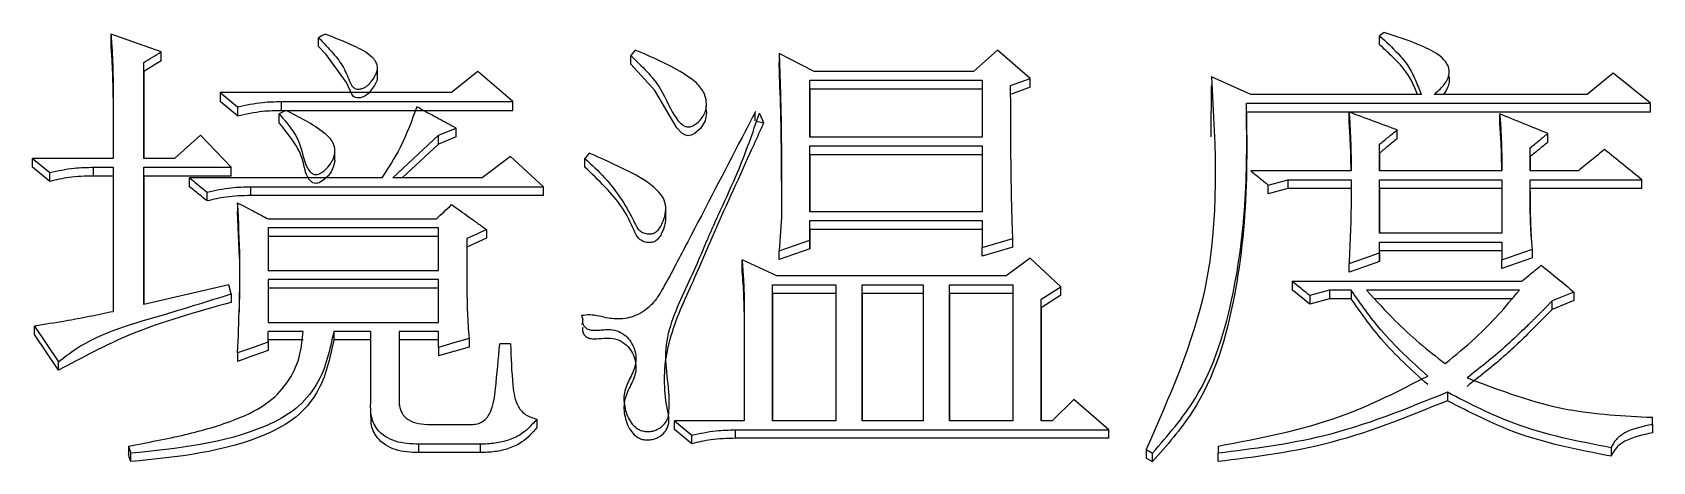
# Model space of a CAD drawing. Header units: millimetres. Extents: x 1890 to 4327, y 775 to 2498.
# Drawn here: x 2449.82 to 2457.85, y 2243.57 to 2245.7 of the extents above; entities that cross this region are included whole.
import ezdxf

# ---------------------------------------------------------------- set-up
doc = ezdxf.new("R2010")
doc.units = ezdxf.units.MM

msp = doc.modelspace()

# ---------------------------------------------------------------- linework, layer by layer
at = {"color": 7, "linetype": 'Continuous', "lineweight": 25}
for p, q in [((2450.4581, 2245.605), (2450.2093, 2245.6928)), ((2450.2093, 2245.6486), (2450.2093, 2245.6928)), ((2451.237, 2245.6311), (2451.237, 2245.6753)), ((2456.5158, 2245.7017), (2456.4941, 2245.6841)), ((2456.4941, 2245.6398), (2456.4941, 2245.6841)), ((2450.4581, 2245.5609), (2450.4581, 2245.605)), ((2452.8054, 2245.6138), (2452.7838, 2245.5875)), ((2452.7838, 2245.5433), (2452.7838, 2245.5875)), ((2453.6925, 2245.5084), (2453.5194, 2245.5963)), ((2453.5194, 2245.5963), (2453.5194, 2245.5521)), ((2454.6011, 2245.6138), (2454.4821, 2245.5084)), ((2454.7634, 2245.4732), (2454.6011, 2245.6138)), ((2450.4581, 2245.5609), (2450.3715, 2245.5082)), ((2450.3715, 2245.077), (2450.3715, 2245.5523)), ((2450.3715, 2245.5082), (2450.3715, 2245.5523)), ((2450.3715, 2245.5082), (2450.3715, 2245.077)), ((2451.5289, 2245.4729), (2451.5289, 2245.5173)), ((2452.0266, 2245.5084), (2451.8968, 2245.4029)), ((2452.1997, 2245.3589), (2452.0266, 2245.5084)), ((2453.5235, 2245.3907), (2453.5194, 2245.5521)), ((2454.4821, 2245.5084), (2453.6925, 2245.5084)), ((2456.833, 2245.5358), (2456.833, 2245.5362)), ((2457.6516, 2245.4996), (2457.5218, 2245.3941)), ((2457.8355, 2245.3501), (2457.6516, 2245.4996)), ((2450.2201, 2245.4205), (2450.2201, 2245.077)), ((2450.2201, 2245.3765), (2450.2201, 2245.4205)), ((2450.7501, 2245.4029), (2450.8367, 2245.3325)), ((2451.8968, 2245.4029), (2450.7501, 2245.4029)), ((2450.7501, 2245.4029), (2450.7501, 2245.3589)), ((2453.6708, 2245.4644), (2454.5254, 2245.4644)), ((2453.6708, 2245.1828), (2453.6708, 2245.4644)), ((2453.6708, 2245.4204), (2453.6708, 2245.4644)), ((2453.6708, 2245.4204), (2453.6708, 2245.1828)), ((2454.5254, 2245.4204), (2453.6708, 2245.4204)), ((2454.5254, 2245.4644), (2454.5254, 2245.1828)), ((2454.666, 2245.4381), (2454.7634, 2245.4732)), ((2454.7634, 2245.4292), (2454.666, 2245.3941)), ((2454.7634, 2245.4292), (2454.7634, 2245.4732)), ((2455.6587, 2245.1833), (2455.6612, 2245.438)), ((2455.8559, 2245.3941), (2455.6612, 2245.482)), ((2450.8367, 2245.2886), (2450.7501, 2245.3589)), ((2450.8367, 2245.3325), (2450.8367, 2245.2886)), ((2451.053, 2245.3589), (2452.1997, 2245.3589)), ((2451.053, 2245.3589), (2451.053, 2245.315)), ((2452.1997, 2245.315), (2452.1997, 2245.3589)), ((2453.157, 2245.3586), (2453.157, 2245.3697)), ((2453.157, 2245.3259), (2453.157, 2245.3356)), ((2455.8342, 2245.3501), (2457.8355, 2245.3501)), ((2455.8342, 2245.3062), (2455.8342, 2245.3501)), ((2456.6997, 2245.3941), (2455.8559, 2245.3941)), ((2457.5218, 2245.3941), (2456.7646, 2245.3941)), ((2457.8355, 2245.3063), (2457.8355, 2245.3501)), ((2451.0423, 2245.2535), (2451.0423, 2245.2973)), ((2451.053, 2245.315), (2452.1997, 2245.315)), ((2453.4069, 2245.261), (2453.4437, 2245.2535)), ((2453.4437, 2245.2535), (2453.422, 2245.3017)), ((2457.8355, 2245.3063), (2455.8342, 2245.3062)), ((2456.3427, 2245.2623), (2456.3427, 2245.3061)), ((2457.0891, 2245.2535), (2457.0891, 2245.2973)), ((2450.6528, 2245.1916), (2450.523, 2245.077)), ((2450.8042, 2245.0329), (2450.6528, 2245.1916)), ((2451.6047, 2244.98), (2451.8319, 2245.1916)), ((2451.8319, 2245.1916), (2451.9184, 2245.2268)), ((2451.8319, 2245.1479), (2451.8319, 2245.1916)), ((2451.9184, 2245.1831), (2451.8319, 2245.1479)), ((2451.9184, 2245.1831), (2451.9184, 2245.2268)), ((2454.5254, 2245.1828), (2453.6708, 2245.1828)), ((2455.836, 2245.1484), (2455.836, 2245.1925)), ((2456.5807, 2245.1744), (2456.5807, 2245.218)), ((2457.3271, 2245.1568), (2457.3271, 2245.2004)), ((2451.3188, 2245.0674), (2451.3188, 2245.1112)), ((2451.8319, 2245.1479), (2451.6513, 2244.98)), ((2452.1889, 2245.0858), (2452.0482, 2244.98)), ((2452.3511, 2244.9359), (2452.1889, 2245.0858)), ((2453.6708, 2245.1387), (2454.5254, 2245.1387)), ((2453.6708, 2244.8123), (2453.6708, 2245.1387)), ((2453.6708, 2245.0952), (2453.6708, 2245.1387)), ((2453.6708, 2245.0952), (2453.6708, 2244.8123)), ((2454.5254, 2245.0952), (2453.6708, 2245.0952)), ((2454.5254, 2245.1387), (2454.5254, 2244.8123)), ((2456.4941, 2245.0153), (2456.4941, 2245.1475)), ((2456.4941, 2245.104), (2456.4941, 2245.1475)), ((2456.4941, 2245.104), (2456.4941, 2245.0153)), ((2457.2405, 2245.0153), (2457.2405, 2245.1299)), ((2457.2405, 2245.0864), (2457.2405, 2245.1299)), ((2457.2405, 2245.0864), (2457.2405, 2245.0153)), ((2449.8199, 2245.077), (2449.9064, 2245.0064)), ((2450.2201, 2245.077), (2449.8199, 2245.077)), ((2449.9064, 2244.963), (2449.8199, 2245.0335)), ((2449.9064, 2244.963), (2449.9064, 2245.0064)), ((2450.1227, 2245.0329), (2450.2201, 2245.0329)), ((2450.1227, 2244.9895), (2450.1227, 2245.0329)), ((2450.2201, 2245.0329), (2450.2201, 2244.3168)), ((2450.523, 2245.077), (2450.3715, 2245.077)), ((2450.3715, 2245.0329), (2450.8042, 2245.0329)), ((2450.3716, 2244.3522), (2450.3715, 2245.0329)), ((2450.3715, 2244.9895), (2450.3715, 2245.0329)), ((2452.5567, 2245.0336), (2452.5567, 2245.0771)), ((2456.3535, 2245.0153), (2455.8559, 2245.0153)), ((2457.0999, 2245.0153), (2456.4941, 2245.0153)), ((2457.4785, 2245.0153), (2457.2405, 2245.0153)), ((2450.2201, 2244.9895), (2450.1227, 2244.9895)), ((2450.3715, 2244.9895), (2450.3716, 2244.3522)), ((2450.8042, 2244.9895), (2450.3715, 2244.9895)), ((2451.5506, 2244.98), (2450.5987, 2244.98)), ((2450.5987, 2244.9366), (2450.5987, 2244.98)), ((2450.9016, 2244.9359), (2452.3511, 2244.9359)), ((2450.9016, 2244.8926), (2450.9016, 2244.9359)), ((2452.0482, 2244.98), (2451.6047, 2244.98)), ((2452.3511, 2244.8926), (2452.3511, 2244.9359)), ((2455.9425, 2244.9014), (2455.9425, 2244.9447)), ((2456.0398, 2244.9278), (2455.9425, 2244.9014)), ((2456.0398, 2244.9712), (2456.3535, 2244.9712)), ((2456.0398, 2244.9712), (2456.0398, 2244.9278)), ((2456.3535, 2244.9278), (2456.0398, 2244.9278)), ((2456.4941, 2244.9712), (2457.0999, 2244.9712)), ((2456.4941, 2244.7062), (2456.4941, 2244.9712)), ((2456.4941, 2244.9278), (2456.4941, 2244.9712)), ((2456.4941, 2244.9278), (2456.4941, 2244.7062)), ((2457.0999, 2244.9278), (2456.4941, 2244.9278)), ((2457.0999, 2244.9712), (2457.0999, 2244.7062)), ((2457.2405, 2244.9712), (2457.7922, 2244.9712)), ((2457.7922, 2244.9278), (2457.2406, 2244.9278)), ((2450.6853, 2244.8661), (2450.6853, 2244.9094)), ((2450.8367, 2244.8564), (2450.8367, 2244.8132)), ((2452.3511, 2244.8926), (2450.9016, 2244.8926)), ((2450.8455, 2244.5815), (2450.8367, 2244.8132)), ((2450.9881, 2244.7769), (2451.8211, 2244.7769)), ((2452.9575, 2244.7866), (2452.9575, 2244.8301)), ((2453.5302, 2244.7858), (2453.5194, 2244.6178)), ((2454.5254, 2244.8123), (2453.6708, 2244.8123)), ((2453.6708, 2244.7681), (2454.5254, 2244.7681)), ((2453.6708, 2244.6709), (2453.6708, 2244.7681)), ((2453.6708, 2244.725), (2453.6708, 2244.7681)), ((2454.5254, 2244.7681), (2454.5254, 2244.6355)), ((2450.9881, 2244.7327), (2450.9881, 2244.5205)), ((2451.8319, 2244.7327), (2450.9881, 2244.7327)), ((2450.9881, 2244.7327), (2450.9881, 2244.6897)), ((2450.9881, 2244.6897), (2450.9881, 2244.5205)), ((2451.8319, 2244.6897), (2450.9881, 2244.6897)), ((2451.8319, 2244.5205), (2451.8319, 2244.7327)), ((2452.0699, 2244.6809), (2451.9725, 2244.6367)), ((2451.9725, 2244.6797), (2451.9725, 2244.4054)), ((2451.9725, 2244.6797), (2451.9725, 2244.6367)), ((2452.0699, 2244.7239), (2452.0699, 2244.6809)), ((2453.6708, 2244.725), (2453.6708, 2244.6279)), ((2454.5254, 2244.725), (2453.6708, 2244.725)), ((2454.5254, 2244.6355), (2454.6768, 2244.6797)), ((2454.6768, 2244.6367), (2454.6768, 2244.6797)), ((2457.0999, 2244.7062), (2456.4941, 2244.7062)), ((2451.9725, 2244.6367), (2451.9725, 2244.4053)), ((2453.5194, 2244.6178), (2453.6708, 2244.6709)), ((2453.6708, 2244.6279), (2453.5194, 2244.5749)), ((2453.5194, 2244.5749), (2453.5194, 2244.6178)), ((2453.6708, 2244.6279), (2453.6708, 2244.6709)), ((2454.6768, 2244.6367), (2454.5254, 2244.5926)), ((2454.5254, 2244.5926), (2454.5254, 2244.6355)), ((2456.4941, 2244.662), (2457.0999, 2244.662)), ((2456.4941, 2244.609), (2456.4941, 2244.662)), ((2456.4941, 2244.6191), (2456.4941, 2244.662)), ((2456.4941, 2244.5661), (2456.4941, 2244.6191)), ((2457.0999, 2244.6191), (2456.4941, 2244.6191)), ((2456.4941, 2244.609), (2456.4941, 2244.5661)), ((2457.0999, 2244.662), (2457.0999, 2244.5736)), ((2457.2514, 2244.5838), (2457.2514, 2244.6267)), ((2450.9881, 2244.5205), (2451.8319, 2244.5205)), ((2453.5086, 2244.4939), (2453.3355, 2244.5736)), ((2453.3355, 2244.5307), (2453.3355, 2244.5736)), ((2454.7634, 2244.5824), (2454.6444, 2244.4939)), ((2454.9148, 2244.4408), (2454.7634, 2244.5824)), ((2456.3427, 2244.5131), (2456.3427, 2244.5559)), ((2457.0999, 2244.5308), (2457.0999, 2244.5736)), ((2450.7934, 2244.4496), (2450.3716, 2244.3522)), ((2450.8043, 2244.4053), (2450.7934, 2244.4496)), ((2450.9881, 2244.4762), (2450.9881, 2244.2636)), ((2451.8319, 2244.4762), (2450.9881, 2244.4762)), ((2450.9881, 2244.4762), (2450.9881, 2244.4335)), ((2451.8319, 2244.2636), (2451.8319, 2244.4762)), ((2453.4869, 2244.4497), (2453.8006, 2244.4497)), ((2453.4869, 2243.7752), (2453.4869, 2244.4497)), ((2453.4869, 2244.407), (2453.4869, 2244.4497)), ((2454.6444, 2244.4939), (2453.5086, 2244.4939)), ((2453.8006, 2244.4497), (2453.8006, 2243.7752)), ((2453.9304, 2244.4497), (2454.2333, 2244.4497)), ((2453.9305, 2243.7752), (2453.9304, 2244.4497)), ((2453.9304, 2244.407), (2453.9304, 2244.4497)), ((2454.2333, 2244.4497), (2454.2333, 2243.7752)), ((2454.3631, 2244.4497), (2454.6768, 2244.4497)), ((2454.3631, 2243.7752), (2454.3631, 2244.4497)), ((2454.3631, 2244.407), (2454.3631, 2244.4497)), ((2454.6768, 2244.4497), (2454.6768, 2243.7752)), ((2454.8175, 2244.3788), (2454.9148, 2244.4408)), ((2454.9148, 2244.3981), (2454.9148, 2244.4408)), ((2456.0615, 2244.4674), (2457.1973, 2244.4674)), ((2456.0615, 2244.4674), (2456.0615, 2244.4247)), ((2450.8043, 2244.4053), (2450.8043, 2244.3627)), ((2450.9881, 2244.4335), (2450.9881, 2244.2636)), ((2451.8319, 2244.4335), (2450.9881, 2244.4335)), ((2453.3463, 2244.3185), (2453.3463, 2244.3611)), ((2453.4869, 2244.407), (2453.4869, 2243.7752)), ((2453.8006, 2244.407), (2453.4869, 2244.407)), ((2453.9304, 2244.407), (2453.9305, 2243.7752)), ((2454.2333, 2244.407), (2453.9304, 2244.407)), ((2454.3631, 2244.407), (2454.3631, 2243.7752)), ((2454.6768, 2244.407), (2454.3631, 2244.407)), ((2454.9148, 2244.3981), (2454.8175, 2244.3362)), ((2454.8175, 2244.3362), (2454.8175, 2244.3788)), ((2456.148, 2244.3539), (2456.0615, 2244.4247)), ((2456.2454, 2244.4231), (2456.148, 2244.3965)), ((2456.148, 2244.3965), (2456.148, 2244.3539)), ((2456.2454, 2244.3805), (2456.148, 2244.3539)), ((2456.3536, 2244.4231), (2456.2454, 2244.4231)), ((2456.2454, 2244.4231), (2456.2454, 2244.3805)), ((2456.3536, 2244.3805), (2456.2454, 2244.3805)), ((2456.3536, 2244.4231), (2456.3536, 2244.3805)), ((2457.1865, 2244.4231), (2456.4292, 2244.4231)), ((2457.1498, 2244.3805), (2456.4694, 2244.3805)), ((2457.4569, 2244.4143), (2457.3487, 2244.37)), ((2457.4569, 2244.3716), (2457.3487, 2244.3274)), ((2457.3487, 2244.3274), (2457.3487, 2244.37)), ((2457.4569, 2244.4143), (2457.4569, 2244.3716)), ((2449.8307, 2244.2458), (2449.9494, 2244.0688)), ((2449.8307, 2244.2034), (2449.8307, 2244.2458)), ((2449.9494, 2244.0266), (2449.8307, 2244.2034)), ((2450.9881, 2244.2636), (2451.8319, 2244.2636)), ((2451.1612, 2244.2192), (2450.9881, 2244.2192)), ((2450.9881, 2244.166), (2450.9881, 2244.2192)), ((2450.9881, 2244.1769), (2450.9881, 2244.2192)), ((2451.4966, 2244.2192), (2451.3127, 2244.2192)), ((2451.3127, 2244.2192), (2451.3127, 2244.1769)), ((2451.4966, 2243.8818), (2451.4966, 2244.2192)), ((2451.8319, 2244.2192), (2451.6372, 2244.2192)), ((2451.6372, 2244.2192), (2451.6372, 2243.8907)), ((2451.6372, 2244.2192), (2451.6372, 2244.1769)), ((2451.8319, 2244.1394), (2451.8319, 2244.2192)), ((2450.9881, 2244.1769), (2450.9881, 2244.1237)), ((2451.1612, 2244.1769), (2450.9881, 2244.1769)), ((2450.9881, 2244.166), (2450.9881, 2244.1237)), ((2451.4966, 2244.1769), (2451.3127, 2244.1769)), ((2451.6372, 2244.1769), (2451.6372, 2243.8488)), ((2451.8319, 2244.1769), (2451.6372, 2244.1769)), ((2451.9833, 2244.1414), (2451.8319, 2244.0971)), ((2451.8319, 2244.1394), (2451.8319, 2244.0971)), ((2451.9833, 2244.1838), (2451.9833, 2244.1414)), ((2452.1889, 2244.1571), (2452.1348, 2244.1571)), ((2449.9494, 2244.0266), (2449.9494, 2244.0688)), ((2450.8367, 2244.1128), (2450.8367, 2244.0705)), ((2454.9797, 2243.8819), (2454.8716, 2243.7752)), ((2455.1528, 2243.7307), (2454.9797, 2243.8819)), ((2456.8295, 2243.9175), (2456.8295, 2243.8755)), ((2451.4949, 2243.8401), (2451.4949, 2243.7979)), ((2451.7886, 2243.7574), (2451.9942, 2243.7574)), ((2452.3187, 2243.7841), (2452.3187, 2243.7423)), ((2453.0002, 2243.7752), (2453.0867, 2243.704)), ((2453.3463, 2243.7752), (2453.0002, 2243.7752)), ((2453.0867, 2243.6623), (2453.0002, 2243.7334)), ((2453.303, 2243.7307), (2455.1528, 2243.7307)), ((2453.3031, 2243.6889), (2453.303, 2243.7307)), ((2453.8006, 2243.7752), (2453.4869, 2243.7752)), ((2454.2333, 2243.7752), (2453.9305, 2243.7752)), ((2454.6768, 2243.7752), (2454.3631, 2243.7752)), ((2454.8716, 2243.7752), (2454.8175, 2243.7752)), ((2455.1528, 2243.6889), (2455.1528, 2243.7307)), ((2457.8463, 2243.7574), (2457.8463, 2243.793)), ((2457.8463, 2243.7512), (2457.8463, 2243.793)), ((2457.8463, 2243.7574), (2457.8463, 2243.7156)), ((2450.2958, 2243.6506), (2450.3067, 2243.6149)), ((2450.2958, 2243.6506), (2450.2958, 2243.6089)), ((2452.0374, 2243.6595), (2451.7345, 2243.6595)), ((2451.7345, 2243.6178), (2451.7345, 2243.6595)), ((2452.0374, 2243.6595), (2452.0374, 2243.6178)), ((2453.0867, 2243.6623), (2453.0867, 2243.704)), ((2455.1528, 2243.6889), (2453.3031, 2243.6889)), ((2455.6937, 2243.6507), (2455.6937, 2243.615)), ((2457.6408, 2243.6417), (2457.6408, 2243.6001)), ((2450.3067, 2243.5734), (2450.3067, 2243.6149)), ((2452.0374, 2243.6178), (2451.7345, 2243.6178)), ((2455.3367, 2243.6328), (2455.3692, 2243.615)), ((2455.3367, 2243.6328), (2455.3367, 2243.5912)), ((2455.3367, 2243.5912), (2455.3692, 2243.5734)), ((2455.3692, 2243.5734), (2455.3692, 2243.615)), ((2455.6937, 2243.5734), (2455.6937, 2243.615))]:
    msp.add_line(p, q, dxfattribs=at)
at = {"color": 7, "linetype": 'Continuous', "lineweight": 25, "flags": 128}
for points in [[(2451.2694, 2245.6928), (2451.2532, 2245.6841), (2451.237, 2245.6753)], [(2451.5277, 2245.4731), (2451.5274, 2245.4652), (2451.5144, 2245.4384), (2451.4848, 2245.3987), (2451.4671, 2245.3851), (2451.4454, 2245.3773), (2451.4306, 2245.3763), (2451.4198, 2245.3786), (2451.4106, 2245.3842), (2451.4015, 2245.3954), (2451.3762, 2245.4533), (2451.2751, 2245.5927), (2451.237, 2245.6311), (2451.237, 2245.6311)], [(2453.1554, 2245.3245), (2453.1589, 2245.3035), (2453.1523, 2245.2626), (2453.1301, 2245.2251), (2453.0977, 2245.198), (2453.083, 2245.1916), (2453.0682, 2245.1895), (2453.0519, 2245.1931), (2453.0367, 2245.202), (2453.0124, 2245.2287), (2452.9032, 2245.4138), (2452.7838, 2245.5433), (2452.7838, 2245.5433)], [(2451.0747, 2245.3149), (2451.0585, 2245.3061), (2451.0423, 2245.2973)], [(2453.4004, 2245.2623), (2453.4004, 2245.282), (2453.4004, 2245.294), (2453.4004, 2245.3061)], [(2452.5783, 2245.1035), (2452.5728, 2245.0968), (2452.5647, 2245.0869), (2452.5567, 2245.0771)], [(2449.8199, 2245.0335), (2449.8199, 2245.0444), (2449.8199, 2245.0553), (2449.8199, 2245.0661), (2449.8199, 2245.077)], [(2450.8042, 2244.9895), (2450.8042, 2245.0004), (2450.8042, 2245.0167), (2450.8042, 2245.0329)], [(2455.9425, 2244.9447), (2455.9911, 2244.9579), (2456.0398, 2244.9712)], [(2457.7922, 2244.9278), (2457.7922, 2244.9495), (2457.7922, 2244.9712)], [(2452.0699, 2244.7239), (2452.0212, 2244.7018), (2451.9725, 2244.6797)], [(2456.3427, 2244.5559), (2456.4184, 2244.5824), (2456.4941, 2244.609)], [(2457.0999, 2244.5736), (2457.1756, 2244.6001), (2457.2514, 2244.6267)], [(2456.4941, 2244.5661), (2456.4184, 2244.5396), (2456.3427, 2244.5131)], [(2457.2514, 2244.5838), (2457.1756, 2244.5573), (2457.0999, 2244.5308)], [(2450.9881, 2244.166), (2450.9415, 2244.1496), (2450.8949, 2244.1332), (2450.8367, 2244.1128)], [(2450.9881, 2244.1237), (2450.9124, 2244.0971), (2450.8367, 2244.0705)], [(2451.9833, 2244.1838), (2451.9076, 2244.1616), (2451.8319, 2244.1394)], [(2453.0002, 2243.7334), (2453.0002, 2243.7438), (2453.0002, 2243.7543), (2453.0002, 2243.7647), (2453.0002, 2243.7752)]]:
    msp.add_lwpolyline(points, dxfattribs=at)
at = {"color": 7, "linetype": 'Continuous', "lineweight": 25}
for points, knots in [([(2450.2093, 2245.6928), (2450.2114, 2245.6624), (2450.2156, 2245.6019), (2450.2188, 2245.5111), (2450.2197, 2245.4507), (2450.2201, 2245.4205)], [0, 0, 0, 0, 0.33558, 0.667724, 1, 1, 1, 1]), ([(2450.2201, 2245.3765), (2450.2198, 2245.407), (2450.2191, 2245.4677), (2450.2153, 2245.5584), (2450.2113, 2245.6185), (2450.2093, 2245.6486)], [0, 0, 0, 0, 0.335994, 0.667926, 1, 1, 1, 1]), ([(2451.237, 2245.6753), (2451.262, 2245.6499), (2451.3075, 2245.6037), (2451.3641, 2245.5291), (2451.3855, 2245.4713), (2451.4023, 2245.4369), (2451.4113, 2245.4263), (2451.4233, 2245.4208), (2451.4375, 2245.4195), (2451.4544, 2245.4228), (2451.475, 2245.4323), (2451.4978, 2245.4559), (2451.5169, 2245.4837), (2451.5305, 2245.5138), (2451.5289, 2245.538), (2451.5195, 2245.5609), (2451.4848, 2245.5981), (2451.399, 2245.6436), (2451.3179, 2245.6744), (2451.2694, 2245.6928)], [0, 0, 0, 0, 0.133739, 0.243051, 0.352533, 0.371712, 0.391103, 0.40333, 0.418292, 0.440552, 0.463875, 0.498841, 0.561321, 0.592898, 0.624761, 0.654015, 0.68757, 0.813379, 1, 1, 1, 1]), ([(2456.4941, 2245.6841), (2456.5255, 2245.6555), (2456.5768, 2245.6087), (2456.6383, 2245.5356), (2456.6722, 2245.4655), (2456.6905, 2245.4178), (2456.6997, 2245.3941)], [0, 0, 0, 0, 0.345508, 0.566176, 0.783683, 1, 1, 1, 1]), ([(2456.7646, 2245.3941), (2456.7804, 2245.408), (2456.8116, 2245.4353), (2456.8418, 2245.4849), (2456.8376, 2245.538), (2456.793, 2245.5903), (2456.6833, 2245.6471), (2456.5824, 2245.68), (2456.5158, 2245.7017)], [0, 0, 0, 0, 0.119334, 0.235111, 0.326467, 0.420991, 0.617683, 1, 1, 1, 1]), ([(2450.3715, 2245.5523), (2450.386, 2245.5611), (2450.4148, 2245.5787), (2450.4437, 2245.5962), (2450.4581, 2245.605)], [0, 0, 0, 0, 0.499999, 1, 1, 1, 1]), ([(2452.7838, 2245.5875), (2452.8388, 2245.5348), (2452.9363, 2245.4417), (2452.9829, 2245.3078), (2453.0306, 2245.2488), (2453.051, 2245.2362), (2453.069, 2245.2317), (2453.0882, 2245.236), (2453.1097, 2245.2483), (2453.134, 2245.2707), (2453.1549, 2245.3052), (2453.161, 2245.3478), (2453.1534, 2245.3975), (2453.1174, 2245.4479), (2453.0038, 2245.5301), (2452.8934, 2245.5767), (2452.8054, 2245.6138)], [0, 0, 0, 0, 0.207454, 0.367231, 0.400729, 0.416588, 0.431291, 0.448091, 0.466661, 0.497247, 0.538505, 0.578637, 0.620092, 0.68235, 0.74713, 1, 1, 1, 1]), ([(2453.5194, 2245.5963), (2453.5195, 2245.592), (2453.5197, 2245.5856), (2453.5201, 2245.5749), (2453.5205, 2245.5642), (2453.5209, 2245.5514), (2453.5213, 2245.5385), (2453.5218, 2245.5257), (2453.5222, 2245.5129), (2453.5228, 2245.4957), (2453.5234, 2245.4744), (2453.5242, 2245.4487), (2453.525, 2245.423), (2453.5265, 2245.3716), (2453.5279, 2245.3116), (2453.529, 2245.2516), (2453.5294, 2245.2216), (2453.5296, 2245.2001), (2453.5299, 2245.1787), (2453.5301, 2245.153), (2453.5303, 2245.1272), (2453.5305, 2245.1015), (2453.5306, 2245.0757), (2453.5307, 2245.0499), (2453.5307, 2245.0242), (2453.5307, 2244.9984), (2453.5307, 2244.9769), (2453.5307, 2244.9597), (2453.5307, 2244.9468), (2453.5307, 2244.9339), (2453.5306, 2244.9211), (2453.5306, 2244.9082), (2453.5306, 2244.8953), (2453.5305, 2244.8824), (2453.5305, 2244.8695), (2453.5305, 2244.8566), (2453.5304, 2244.8437), (2453.5304, 2244.8329), (2453.5303, 2244.8243), (2453.5303, 2244.8179), (2453.5303, 2244.8114), (2453.5303, 2244.805), (2453.5303, 2244.7996), (2453.5302, 2244.7932), (2453.5302, 2244.7889), (2453.5302, 2244.7858)], [0, 0, 0, 0, 0.015876, 0.023814, 0.03969, 0.055566, 0.071442, 0.087319, 0.103195, 0.119071, 0.150823, 0.182575, 0.214327, 0.246079, 0.373089, 0.436594, 0.468346, 0.484222, 0.515974, 0.547726, 0.579478, 0.611231, 0.642983, 0.674735, 0.706487, 0.738239, 0.769992, 0.785868, 0.801744, 0.81762, 0.833496, 0.849372, 0.865248, 0.881124, 0.897, 0.912876, 0.928753, 0.944629, 0.952567, 0.960505, 0.968443, 0.976381, 0.984319, 0.988288, 1, 1, 1, 1]), ([(2456.681, 2245.3941), (2456.6725, 2245.416), (2456.6549, 2245.462), (2456.6117, 2245.5263), (2456.5549, 2245.5844), (2456.5144, 2245.6213), (2456.4941, 2245.6398)], [0, 0, 0, 0, 0.230715, 0.483743, 0.741016, 1, 1, 1, 1]), ([(2456.8329, 2245.4918), (2456.833, 2245.4917), (2456.8385, 2245.4829), (2456.8405, 2245.4626), (2456.8341, 2245.4283), (2456.8191, 2245.4073), (2456.8097, 2245.3941)], [0, 0, 0, 0, 0.0049475, 0.2908283, 0.5560785, 1, 1, 1, 1]), ([(2453.5235, 2245.4179), (2453.5234, 2245.4179), (2453.5234, 2245.4179), (2453.5235, 2245.4149), (2453.5253, 2245.3335), (2453.5289, 2245.1752), (2453.53, 2245.0048), (2453.5302, 2244.9094), (2453.5302, 2244.8453), (2453.5303, 2244.8224), (2453.5303, 2244.8197), (2453.5303, 2244.8183)], [0, 0, 0, 0, 0.0013712, 0.0074928, 0.0260114, 0.4573332, 0.6724703, 0.8205696, 0.9189146, 0.9584703, 1, 1, 1, 1]), ([(2454.6768, 2244.6797), (2454.6767, 2244.6838), (2454.6763, 2244.6961), (2454.6755, 2244.7167), (2454.6746, 2244.7413), (2454.6739, 2244.7618), (2454.6733, 2244.7782), (2454.673, 2244.7905), (2454.6726, 2244.8028), (2454.6723, 2244.8151), (2454.6719, 2244.8274), (2454.6716, 2244.8397), (2454.6714, 2244.8521), (2454.6708, 2244.8767), (2454.6691, 2244.9628), (2454.6677, 2245.0611), (2454.6672, 2245.1471), (2454.667, 2245.1717), (2454.6669, 2245.184), (2454.6669, 2245.1962), (2454.6668, 2245.2085), (2454.6667, 2245.2208), (2454.6667, 2245.2331), (2454.6666, 2245.2453), (2454.6666, 2245.2576), (2454.6665, 2245.2699), (2454.6665, 2245.2822), (2454.6664, 2245.2944), (2454.6664, 2245.3067), (2454.6664, 2245.319), (2454.6663, 2245.3292), (2454.6663, 2245.3374), (2454.6663, 2245.3435), (2454.6663, 2245.3496), (2454.6662, 2245.3558), (2454.6662, 2245.3619), (2454.6662, 2245.368), (2454.6662, 2245.3742), (2454.6662, 2245.3803), (2454.6661, 2245.3864), (2454.6661, 2245.3925), (2454.6661, 2245.3987), (2454.6661, 2245.4048), (2454.6661, 2245.4109), (2454.6661, 2245.4171), (2454.666, 2245.4232), (2454.666, 2245.4302), (2454.666, 2245.4351), (2454.666, 2245.4381)], [0, 0, 0, 0, 0.0162043, 0.0486129, 0.0810215, 0.1134301, 0.1296344, 0.1458387, 0.1620431, 0.1782474, 0.1944517, 0.210656, 0.2268603, 0.2430646, 0.3078819, 0.5671533, 0.6319705, 0.6481748, 0.6643791, 0.6805834, 0.6967877, 0.712992, 0.7291963, 0.7454006, 0.7616049, 0.7778092, 0.7940136, 0.8102179, 0.8264222, 0.8426265, 0.8588308, 0.8669329, 0.8750351, 0.8831372, 0.8912394, 0.8993415, 0.9074437, 0.9155458, 0.923648, 0.9317501, 0.9398523, 0.9479544, 0.9560566, 0.9641588, 0.9722609, 0.9803631, 0.9884652, 1, 1, 1, 1]), ([(2455.6612, 2245.482), (2455.681, 2245.1263), (2455.7166, 2244.4898), (2455.453, 2243.8951), (2455.3367, 2243.6328)], [0, 0, 0, 0, 0.558854, 1, 1, 1, 1]), ([(2450.8367, 2245.3325), (2450.8778, 2245.3414), (2450.9489, 2245.3569), (2451.0221, 2245.3583), (2451.053, 2245.3589)], [0, 0, 0, 0, 0.576873, 1, 1, 1, 1]), ([(2451.7237, 2245.3325), (2451.6991, 2245.264), (2451.6551, 2245.141), (2451.5827, 2245.0294), (2451.5506, 2244.98)], [0, 0, 0, 0, 0.557248, 1, 1, 1, 1]), ([(2451.9184, 2245.2268), (2451.8896, 2245.2425), (2451.8427, 2245.2679), (2451.7778, 2245.3031), (2451.7417, 2245.3227), (2451.7237, 2245.3325)], [0, 0, 0, 0, 0.4440726, 0.7220363, 1, 1, 1, 1]), ([(2455.3692, 2243.615), (2455.4447, 2243.7024), (2455.6461, 2243.9356), (2455.7761, 2244.3831), (2455.8392, 2244.877), (2455.8359, 2245.1917), (2455.8342, 2245.3501)], [0, 0, 0, 0, 0.180534, 0.481185, 0.738841, 1, 1, 1, 1]), ([(2450.8367, 2245.2886), (2450.8778, 2245.2976), (2450.9489, 2245.3131), (2451.0221, 2245.3145), (2451.053, 2245.315)], [0, 0, 0, 0, 0.576909, 1, 1, 1, 1]), ([(2451.0423, 2245.2973), (2451.0817, 2245.2522), (2451.1517, 2245.1722), (2451.1621, 2245.0601), (2451.1941, 2245.0101), (2451.2092, 2244.9992), (2451.2231, 2244.9952), (2451.2385, 2244.9983), (2451.2561, 2245.0076), (2451.2816, 2245.0282), (2451.308, 2245.064), (2451.3243, 2245.1141), (2451.3081, 2245.1662), (2451.2255, 2245.2397), (2451.1415, 2245.2815), (2451.0747, 2245.3149)], [0, 0, 0, 0, 0.206756, 0.36622, 0.399315, 0.414903, 0.42938, 0.446247, 0.465285, 0.496864, 0.558757, 0.621691, 0.682799, 0.747419, 1, 1, 1, 1]), ([(2451.3181, 2245.068), (2451.3151, 2245.0521), (2451.3089, 2245.0194), (2451.2799, 2244.983), (2451.2533, 2244.9619), (2451.2348, 2244.954), (2451.222, 2244.9521), (2451.2092, 2244.9558), (2451.1941, 2244.9667), (2451.1685, 2245.0055), (2451.1645, 2245.0716), (2451.1158, 2245.1621), (2451.0711, 2245.2177), (2451.0423, 2245.2535)], [0, 0, 0, 0, 0.095128, 0.195269, 0.259874, 0.283272, 0.304509, 0.327952, 0.353183, 0.406729, 0.590525, 0.736094, 1, 1, 1, 1]), ([(2453.4022, 2245.3097), (2453.3799, 2245.2666), (2453.2685, 2245.0515), (2453.1168, 2244.76), (2452.9746, 2244.4862), (2452.9018, 2244.36), (2452.8316, 2244.303), (2452.7498, 2244.2777), (2452.6656, 2244.2825), (2452.599, 2244.3049), (2452.554, 2244.299), (2452.5403, 2244.2973)], [0, 0, 0, 0, 0.102062, 0.510275, 0.689515, 0.750609, 0.812535, 0.866745, 0.912849, 0.973626, 1, 1, 1, 1]), ([(2452.5459, 2244.2812), (2452.5453, 2244.275), (2452.5441, 2244.2623), (2452.5509, 2244.2475), (2452.5591, 2244.2376), (2452.5703, 2244.2298), (2452.5946, 2244.2232), (2452.6252, 2244.2254), (2452.6531, 2244.2276), (2452.6815, 2244.2291), (2452.7153, 2244.2239), (2452.7525, 2244.2045), (2452.7814, 2244.1753), (2452.8001, 2244.1399), (2452.81, 2244.1014), (2452.8104, 2244.0488), (2452.7807, 2243.9887), (2452.746, 2243.9161), (2452.7522, 2243.8355), (2452.7747, 2243.778), (2452.8025, 2243.7467), (2452.8198, 2243.734), (2452.8394, 2243.7257), (2452.8606, 2243.7222), (2452.8822, 2243.7226), (2452.9033, 2243.7274), (2452.9232, 2243.7367), (2452.9407, 2243.7494), (2452.9554, 2243.7646), (2452.9698, 2243.788), (2452.9862, 2243.9134), (2452.9211, 2244.1357), (2453.0358, 2244.3849), (2453.1155, 2244.5594), (2453.1539, 2244.6505), (2453.1746, 2244.6986), (2453.1962, 2244.7478), (2453.2417, 2244.8494), (2453.3315, 2245.0399), (2453.3878, 2245.2029), (2453.422, 2245.3017)], [0, 0, 0, 0, 0.007428, 0.015109, 0.018668, 0.022262, 0.030315, 0.045537, 0.055335, 0.060934, 0.076504, 0.091913, 0.106834, 0.123007, 0.138661, 0.154166, 0.18521, 0.21654, 0.248061, 0.27952, 0.288103, 0.295996, 0.3036, 0.311361, 0.319284, 0.327009, 0.334918, 0.343372, 0.351316, 0.359048, 0.375174, 0.500216, 0.624957, 0.687444, 0.729472, 0.742369, 0.749853, 0.793377, 0.874708, 1, 1, 1, 1]), ([(2452.5459, 2244.2388), (2452.5453, 2244.232), (2452.5441, 2244.2184), (2452.5522, 2244.2027), (2452.5617, 2244.193), (2452.5745, 2244.1857), (2452.616, 2244.178), (2452.6687, 2244.1914), (2452.7278, 2244.1772), (2452.7637, 2244.153), (2452.79, 2244.1199), (2452.8054, 2244.0816), (2452.8116, 2244.041), (2452.8045, 2243.9875), (2452.7691, 2243.9303), (2452.7444, 2243.8539), (2452.7553, 2243.787), (2452.7758, 2243.7375), (2452.7965, 2243.71), (2452.8175, 2243.6933), (2452.8368, 2243.6845), (2452.858, 2243.6804), (2452.8799, 2243.681), (2452.9013, 2243.6853), (2452.9277, 2243.6962), (2452.949, 2243.7144), (2452.9638, 2243.7363), (2452.9732, 2243.7611), (2452.9748, 2243.7908), (2452.9485, 2243.9053), (2452.9436, 2244.117), (2453.0393, 2244.3524), (2453.1196, 2244.5248), (2453.1595, 2244.6208), (2453.2418, 2244.8092), (2453.3298, 2245.0014), (2453.4133, 2245.1867), (2453.4351, 2245.2349), (2453.4411, 2245.2479), (2453.4429, 2245.2518), (2453.4434, 2245.253), (2453.4437, 2245.2535)], [0, 0, 0, 0, 0.008085, 0.016221, 0.019867, 0.023654, 0.032469, 0.065042, 0.081049, 0.097297, 0.112813, 0.129538, 0.145843, 0.161707, 0.193334, 0.223699, 0.255644, 0.272362, 0.286987, 0.295007, 0.302602, 0.310243, 0.318391, 0.32629, 0.333943, 0.349774, 0.357157, 0.364655, 0.381079, 0.392053, 0.505047, 0.628846, 0.690714, 0.73105, 0.752554, 0.935292, 0.9824, 0.994888, 0.998366, 0.999414, 1, 1, 1, 1]), ([(2455.8342, 2245.3062), (2455.8355, 2245.1976), (2455.8389, 2244.8918), (2455.792, 2244.3894), (2455.6476, 2243.8912), (2455.4393, 2243.6534), (2455.3692, 2243.5734)], [0, 0, 0, 0, 0.179534, 0.505448, 0.833516, 1, 1, 1, 1]), ([(2456.3427, 2245.3061), (2456.3447, 2245.2753), (2456.3488, 2245.2116), (2456.3521, 2245.1146), (2456.353, 2245.0484), (2456.3535, 2245.0153)], [0, 0, 0, 0, 0.317979, 0.65893, 1, 1, 1, 1]), ([(2456.5807, 2245.218), (2456.541, 2245.2327), (2456.4617, 2245.2621), (2456.3824, 2245.2914), (2456.3427, 2245.3061)], [0, 0, 0, 0, 0.499999, 1, 1, 1, 1]), ([(2456.3528, 2245.0153), (2456.3525, 2245.032), (2456.3518, 2245.0816), (2456.3491, 2245.164), (2456.3448, 2245.2295), (2456.3427, 2245.2623)], [0, 0, 0, 0, 0.202528, 0.601166, 1, 1, 1, 1]), ([(2457.0891, 2245.2973), (2457.0914, 2245.2665), (2457.096, 2245.2042), (2457.0989, 2245.1102), (2457.0996, 2245.0469), (2457.0999, 2245.0153)], [0, 0, 0, 0, 0.328217, 0.664033, 1, 1, 1, 1]), ([(2457.3271, 2245.2004), (2457.2874, 2245.2166), (2457.2081, 2245.2489), (2457.1288, 2245.2811), (2457.0891, 2245.2973)], [0, 0, 0, 0, 0.499999, 1, 1, 1, 1]), ([(2457.0993, 2245.0153), (2457.0991, 2245.0317), (2457.0985, 2245.0797), (2457.0961, 2245.1592), (2457.0914, 2245.2221), (2457.0891, 2245.2535)], [0, 0, 0, 0, 0.2065, 0.603092, 1, 1, 1, 1]), ([(2456.4941, 2245.1475), (2456.5086, 2245.1593), (2456.5374, 2245.1828), (2456.5663, 2245.2063), (2456.5807, 2245.218)], [0, 0, 0, 0, 0.500001, 1, 1, 1, 1]), ([(2456.5807, 2245.1744), (2456.5663, 2245.1626), (2456.5374, 2245.1392), (2456.5086, 2245.1157), (2456.4941, 2245.104)], [0, 0, 0, 0, 0.499998, 1, 1, 1, 1]), ([(2457.2405, 2245.1299), (2457.255, 2245.1417), (2457.2838, 2245.1652), (2457.3126, 2245.1887), (2457.3271, 2245.2004)], [0, 0, 0, 0, 0.5000005, 1, 1, 1, 1]), ([(2452.5567, 2245.0771), (2452.5902, 2245.0458), (2452.6916, 2244.9513), (2452.771, 2244.8283), (2452.8148, 2244.7316), (2452.8321, 2244.7144), (2452.8535, 2244.7045), (2452.8753, 2244.7012), (2452.8955, 2244.7041), (2452.9132, 2244.7138), (2452.9364, 2244.7411), (2452.9528, 2244.7834), (2452.9607, 2244.8356), (2452.947, 2244.8814), (2452.891, 2244.9507), (2452.7605, 2245.0218), (2452.6427, 2245.0746), (2452.5783, 2245.1035)], [0, 0, 0, 0, 0.118686, 0.359193, 0.382947, 0.402076, 0.42122, 0.441112, 0.455767, 0.470498, 0.490907, 0.5484, 0.590659, 0.633123, 0.67426, 0.821854, 1, 1, 1, 1]), ([(2457.3271, 2245.1568), (2457.3126, 2245.145), (2457.2838, 2245.1216), (2457.255, 2245.0981), (2457.2405, 2245.0864)], [0, 0, 0, 0, 0.4999977, 1, 1, 1, 1]), ([(2457.6083, 2245.1211), (2457.5867, 2245.1035), (2457.5434, 2245.0682), (2457.5002, 2245.0329), (2457.4785, 2245.0153)], [0, 0, 0, 0, 0.500001, 1, 1, 1, 1]), ([(2457.7922, 2244.9712), (2457.7616, 2244.9962), (2457.7003, 2245.0462), (2457.639, 2245.0961), (2457.6083, 2245.1211)], [0, 0, 0, 0, 0.5, 1, 1, 1, 1]), ([(2449.9064, 2245.0064), (2449.9462, 2245.0152), (2450.0173, 2245.0309), (2450.0905, 2245.0323), (2450.1227, 2245.0329)], [0, 0, 0, 0, 0.558835, 1, 1, 1, 1]), ([(2452.9561, 2244.7868), (2452.9558, 2244.7745), (2452.9551, 2244.7453), (2452.9402, 2244.7098), (2452.9237, 2244.682), (2452.9084, 2244.6674), (2452.8917, 2244.6602), (2452.8725, 2244.6584), (2452.8512, 2244.6622), (2452.8299, 2244.6728), (2452.8121, 2244.6923), (2452.7899, 2244.7477), (2452.7456, 2244.8344), (2452.6578, 2244.9375), (2452.5906, 2245.0014), (2452.5567, 2245.0336)], [0, 0, 0, 0, 0.057101, 0.13521, 0.173824, 0.203318, 0.226795, 0.250194, 0.283282, 0.316665, 0.350268, 0.398201, 0.589427, 0.793058, 1, 1, 1, 1]), ([(2455.8559, 2245.0153), (2455.8703, 2245.0035), (2455.8992, 2244.98), (2455.928, 2244.9565), (2455.9425, 2244.9447)], [0, 0, 0, 0, 0.499999, 1, 1, 1, 1]), ([(2450.1227, 2244.9895), (2450.0817, 2244.9884), (2450.0084, 2244.9865), (2449.9375, 2244.9702), (2449.9064, 2244.963)], [0, 0, 0, 0, 0.561085, 1, 1, 1, 1]), ([(2450.5987, 2244.98), (2450.6111, 2244.9699), (2450.6317, 2244.9531), (2450.6605, 2244.9296), (2450.677, 2244.9161), (2450.6853, 2244.9094)], [0, 0, 0, 0, 0.4283462, 0.7141671, 1, 1, 1, 1]), ([(2450.6853, 2244.8661), (2450.6728, 2244.8763), (2450.6521, 2244.8931), (2450.6233, 2244.9166), (2450.6069, 2244.93), (2450.5987, 2244.9366)], [0, 0, 0, 0, 0.432886, 0.7164419, 1, 1, 1, 1]), ([(2450.6853, 2244.9094), (2450.725, 2244.9182), (2450.7962, 2244.9339), (2450.8693, 2244.9353), (2450.9016, 2244.9359)], [0, 0, 0, 0, 0.558839, 1, 1, 1, 1]), ([(2456.3535, 2244.9712), (2456.3534, 2244.9381), (2456.353, 2244.8523), (2456.3502, 2244.7139), (2456.3452, 2244.6086), (2456.3427, 2244.5559)], [0, 0, 0, 0, 0.239549, 0.619699, 1, 1, 1, 1]), ([(2457.2514, 2244.6267), (2457.249, 2244.6519), (2457.246, 2244.6834), (2457.2438, 2244.718), (2457.2431, 2244.7307), (2457.2427, 2244.7401), (2457.2422, 2244.7496), (2457.2419, 2244.7591), (2457.2414, 2244.7717), (2457.241, 2244.7843), (2457.2407, 2244.7969), (2457.2405, 2244.8064), (2457.2404, 2244.8159), (2457.2402, 2244.8253), (2457.2401, 2244.8348), (2457.24, 2244.8474), (2457.2399, 2244.8601), (2457.2399, 2244.8727), (2457.2399, 2244.8822), (2457.2399, 2244.8916), (2457.24, 2244.9011), (2457.24, 2244.9105), (2457.2401, 2244.92), (2457.2401, 2244.9279), (2457.2402, 2244.9358), (2457.2403, 2244.9421), (2457.2403, 2244.9484), (2457.2404, 2244.9531), (2457.2404, 2244.9579), (2457.2405, 2244.9639), (2457.2405, 2244.9683), (2457.2405, 2244.9712)], [0, 0, 0, 0, 0.219728, 0.274659, 0.302124, 0.329589, 0.357054, 0.384519, 0.411984, 0.466914, 0.494379, 0.521844, 0.549309, 0.576774, 0.604239, 0.631703, 0.686633, 0.714098, 0.741563, 0.769028, 0.796493, 0.823958, 0.851423, 0.878888, 0.89262, 0.920085, 0.933818, 0.94755, 0.961283, 0.975015, 1, 1, 1, 1]), ([(2457.2407, 2244.9002), (2457.2407, 2244.9005), (2457.2407, 2244.9026), (2457.2407, 2244.9064), (2457.2406, 2244.9157), (2457.2406, 2244.9241), (2457.2405, 2244.9397), (2457.2405, 2244.9494), (2457.2405, 2244.9553)], [0, 0, 0, 0, 0.017551, 0.111249, 0.196743, 0.493071, 0.696882, 1, 1, 1, 1]), ([(2450.9016, 2244.8926), (2450.8605, 2244.8915), (2450.7873, 2244.8896), (2450.7164, 2244.8733), (2450.6853, 2244.8661)], [0, 0, 0, 0, 0.5610893, 1, 1, 1, 1]), ([(2450.8367, 2244.1128), (2450.8398, 2244.1897), (2450.8461, 2244.3436), (2450.8499, 2244.5917), (2450.8414, 2244.7624), (2450.8367, 2244.8564)], [0, 0, 0, 0, 0.3098767, 0.6197907, 1, 1, 1, 1]), ([(2450.8367, 2244.8564), (2450.8512, 2244.8488), (2450.8803, 2244.8335), (2450.9308, 2244.807), (2450.9668, 2244.7881), (2450.9881, 2244.7769)], [0, 0, 0, 0, 0.288217, 0.576435, 1, 1, 1, 1]), ([(2451.8211, 2244.7769), (2451.8337, 2244.7887), (2451.8589, 2244.8123), (2451.8842, 2244.8358), (2451.8968, 2244.8476)], [0, 0, 0, 0, 0.499999, 1, 1, 1, 1]), ([(2451.8968, 2244.8476), (2451.9256, 2244.827), (2451.9689, 2244.7961), (2452.0266, 2244.7548), (2452.0554, 2244.7342), (2452.0699, 2244.7239)], [0, 0, 0, 0, 0.5, 0.75, 1, 1, 1, 1]), ([(2457.248, 2244.6632), (2457.248, 2244.6632), (2457.248, 2244.6633), (2457.2479, 2244.664), (2457.2459, 2244.697), (2457.2417, 2244.7825), (2457.2411, 2244.8464), (2457.2408, 2244.8841), (2457.2407, 2244.8964), (2457.2407, 2244.9002)], [0, 0, 0, 0, 0.004122, 0.010144, 0.023857, 0.559001, 0.866591, 0.95816, 1, 1, 1, 1]), ([(2450.8459, 2244.5832), (2450.8459, 2244.5415), (2450.846, 2244.4542), (2450.8449, 2244.3635), (2450.8443, 2244.3161)], [0, 0, 0, 0, 0.476993, 1, 1, 1, 1]), ([(2453.3355, 2244.5736), (2453.3381, 2244.5422), (2453.3423, 2244.4912), (2453.3449, 2244.4203), (2453.3458, 2244.3808), (2453.3463, 2244.3611)], [0, 0, 0, 0, 0.443386, 0.721661, 1, 1, 1, 1]), ([(2453.3463, 2244.3185), (2453.3457, 2244.35), (2453.3448, 2244.4011), (2453.3401, 2244.4718), (2453.337, 2244.5111), (2453.3355, 2244.5307)], [0, 0, 0, 0, 0.443946, 0.721943, 1, 1, 1, 1]), ([(2457.1973, 2244.4674), (2457.2098, 2244.4776), (2457.2322, 2244.496), (2457.2647, 2244.5225), (2457.2846, 2244.5389), (2457.2946, 2244.547)], [0, 0, 0, 0, 0.384576, 0.692287, 1, 1, 1, 1]), ([(2457.2946, 2244.547), (2457.3217, 2244.5249), (2457.3758, 2244.4807), (2457.4298, 2244.4364), (2457.4569, 2244.4143)], [0, 0, 0, 0, 0.4999994, 1, 1, 1, 1]), ([(2456.148, 2244.3965), (2456.1356, 2244.4066), (2456.115, 2244.4235), (2456.0862, 2244.4471), (2456.0697, 2244.4606), (2456.0615, 2244.4674)], [0, 0, 0, 0, 0.428361, 0.714181, 1, 1, 1, 1]), ([(2449.9494, 2244.0688), (2449.9771, 2244.0903), (2450.1283, 2244.2079), (2450.438, 2244.289), (2450.6973, 2244.3714), (2450.8043, 2244.4053)], [0, 0, 0, 0, 0.116288, 0.635254, 1, 1, 1, 1]), ([(2450.8043, 2244.3627), (2450.635, 2244.3161), (2450.3355, 2244.2335), (2450.0664, 2244.0893), (2449.9494, 2244.0266)], [0, 0, 0, 0, 0.5652512, 1, 1, 1, 1]), ([(2451.9725, 2244.4054), (2451.9731, 2244.3746), (2451.974, 2244.3223), (2451.9779, 2244.2484), (2451.9815, 2244.2053), (2451.9833, 2244.1838)], [0, 0, 0, 0, 0.415687, 0.707752, 1, 1, 1, 1]), ([(2453.3463, 2244.3611), (2453.3463, 2244.2636), (2453.3463, 2244.0686), (2453.3463, 2243.873), (2453.3463, 2243.7752)], [0, 0, 0, 0, 0.499996, 1, 1, 1, 1]), ([(2454.8175, 2243.7752), (2454.8175, 2243.8642), (2454.8175, 2244.0658), (2454.8175, 2244.2667), (2454.8175, 2244.3788)], [0, 0, 0, 0, 0.44202, 1, 1, 1, 1]), ([(2456.7321, 2243.9975), (2456.6514, 2244.0706), (2456.5082, 2244.2005), (2456.4006, 2244.3554), (2456.3536, 2244.4231)], [0, 0, 0, 0, 0.56329, 1, 1, 1, 1]), ([(2456.7321, 2243.9554), (2456.6514, 2244.0284), (2456.5083, 2244.1581), (2456.4006, 2244.3129), (2456.3536, 2244.3805)], [0, 0, 0, 0, 0.563337, 1, 1, 1, 1]), ([(2456.4292, 2244.4231), (2456.4758, 2244.3721), (2456.5584, 2244.2815), (2456.6889, 2244.1601), (2456.7753, 2244.0931), (2456.8187, 2244.0595)], [0, 0, 0, 0, 0.391375, 0.694883, 1, 1, 1, 1]), ([(2456.8187, 2244.0595), (2456.8698, 2244.1014), (2456.9629, 2244.1774), (2457.0839, 2244.3008), (2457.1522, 2244.3823), (2457.1865, 2244.4231)], [0, 0, 0, 0, 0.378477, 0.688442, 1, 1, 1, 1]), ([(2457.3487, 2244.37), (2457.3449, 2244.3661), (2457.3391, 2244.3602), (2457.3315, 2244.3524), (2457.3257, 2244.3466), (2457.32, 2244.3408), (2457.3142, 2244.3349), (2457.3085, 2244.3291), (2457.3027, 2244.3233), (2457.2969, 2244.3175), (2457.2912, 2244.3116), (2457.2854, 2244.3058), (2457.2777, 2244.2981), (2457.2699, 2244.2903), (2457.2622, 2244.2826), (2457.2564, 2244.2768), (2457.2506, 2244.2711), (2457.2447, 2244.2653), (2457.2389, 2244.2595), (2457.2271, 2244.248), (2457.1858, 2244.208), (2457.0885, 2244.1152), (2456.9902, 2244.0382), (2456.9269, 2243.9885)], [0, 0, 0, 0, 0.028965, 0.043448, 0.057931, 0.072414, 0.086896, 0.101379, 0.115862, 0.130344, 0.144827, 0.15931, 0.173793, 0.202758, 0.217241, 0.231723, 0.246206, 0.260689, 0.275172, 0.289654, 0.347586, 0.579334, 1, 1, 1, 1]), ([(2450.2201, 2244.3168), (2450.1806, 2244.3084), (2450.1016, 2244.2916), (2449.9719, 2244.2674), (2449.8813, 2244.2536), (2449.8307, 2244.2458)], [0, 0, 0, 0, 0.306381, 0.612797, 1, 1, 1, 1]), ([(2452.5403, 2244.2973), (2452.5423, 2244.2907), (2452.5458, 2244.2793), (2452.5461, 2244.2655), (2452.5441, 2244.258), (2452.5423, 2244.2558), (2452.5413, 2244.2552), (2452.5408, 2244.2549), (2452.5405, 2244.2548), (2452.5403, 2244.2548)], [0, 0, 0, 0, 0.493604, 0.861876, 0.955662, 0.982084, 0.991539, 0.995796, 1, 1, 1, 1]), ([(2454.8175, 2244.3362), (2454.8175, 2244.2475), (2454.8175, 2244.0608), (2454.8175, 2243.8735), (2454.8175, 2243.7752)], [0, 0, 0, 0, 0.474916, 1, 1, 1, 1]), ([(2457.3487, 2244.3274), (2457.318, 2244.2963), (2457.2366, 2244.2138), (2457.1007, 2244.0821), (2456.9849, 2243.9917), (2456.9269, 2243.9465)], [0, 0, 0, 0, 0.231872, 0.614997, 1, 1, 1, 1]), ([(2450.2958, 2243.6506), (2450.39, 2243.6681), (2450.5716, 2243.702), (2450.8083, 2243.769), (2450.9903, 2243.8568), (2451.0973, 2243.9743), (2451.1497, 2244.0981), (2451.1576, 2244.1817), (2451.1612, 2244.2192)], [0, 0, 0, 0, 0.245646, 0.473666, 0.633063, 0.763711, 0.894016, 1, 1, 1, 1]), ([(2451.3127, 2244.2192), (2451.2938, 2244.1282), (2451.2644, 2243.9865), (2451.13, 2243.8274), (2450.8295, 2243.6669), (2450.5388, 2243.638), (2450.3067, 2243.6149)], [0, 0, 0, 0, 0.2265728, 0.3529789, 0.4833551, 1, 1, 1, 1]), ([(2451.3127, 2244.1769), (2451.2938, 2244.086), (2451.2644, 2243.9444), (2451.13, 2243.7856), (2450.8295, 2243.6252), (2450.5388, 2243.5964), (2450.3067, 2243.5734)], [0, 0, 0, 0, 0.226405, 0.352766, 0.483152, 1, 1, 1, 1]), ([(2451.9942, 2243.7574), (2452.0042, 2243.758), (2452.0242, 2243.7592), (2452.0526, 2243.7721), (2452.075, 2243.7935), (2452.1042, 2243.8466), (2452.1188, 2243.9712), (2452.1284, 2244.0834), (2452.1348, 2244.1571)], [0, 0, 0, 0, 0.060123, 0.1192, 0.185763, 0.251345, 0.507834, 1, 1, 1, 1]), ([(2452.1889, 2244.1571), (2452.191, 2244.0886), (2452.1943, 2243.9843), (2452.2116, 2243.86), (2452.2619, 2243.8007), (2452.2995, 2243.7897), (2452.3187, 2243.7841)], [0, 0, 0, 0, 0.492785, 0.749576, 0.872123, 1, 1, 1, 1]), ([(2455.6937, 2243.6507), (2455.9, 2243.6894), (2456.266, 2243.7582), (2456.5905, 2243.9248), (2456.7321, 2243.9975)], [0, 0, 0, 0, 0.563872, 1, 1, 1, 1]), ([(2456.9269, 2243.9885), (2457.0912, 2243.9266), (2457.3864, 2243.8153), (2457.705, 2243.7998), (2457.8463, 2243.793)], [0, 0, 0, 0, 0.55643, 1, 1, 1, 1]), ([(2451.7345, 2243.6595), (2451.6951, 2243.6611), (2451.6181, 2243.6642), (2451.5245, 2243.7218), (2451.493, 2243.8055), (2451.4954, 2243.8564), (2451.4966, 2243.8818)], [0, 0, 0, 0, 0.295173, 0.576606, 0.789028, 1, 1, 1, 1]), ([(2451.6372, 2243.8907), (2451.6368, 2243.8775), (2451.6359, 2243.8509), (2451.6487, 2243.8114), (2451.6814, 2243.777), (2451.7322, 2243.7594), (2451.7697, 2243.758), (2451.7886, 2243.7574)], [0, 0, 0, 0, 0.178016, 0.357314, 0.541602, 0.768589, 1, 1, 1, 1]), ([(2456.8295, 2243.9175), (2456.6268, 2243.8347), (2456.263, 2243.6861), (2455.8684, 2243.6368), (2455.6937, 2243.615)], [0, 0, 0, 0, 0.557128, 1, 1, 1, 1]), ([(2457.6408, 2243.6417), (2457.4796, 2243.6732), (2457.1937, 2243.7291), (2456.9402, 2243.8603), (2456.8295, 2243.9175)], [0, 0, 0, 0, 0.563683, 1, 1, 1, 1]), ([(2451.7345, 2243.6178), (2451.6951, 2243.6194), (2451.6179, 2243.6225), (2451.5254, 2243.6801), (2451.4965, 2243.7498), (2451.4973, 2243.7868), (2451.4975, 2243.7982)], [0, 0, 0, 0, 0.3340131, 0.6523422, 0.8924485, 1, 1, 1, 1]), ([(2456.8295, 2243.8755), (2456.6268, 2243.7928), (2456.263, 2243.6444), (2455.8684, 2243.5952), (2455.6937, 2243.5734)], [0, 0, 0, 0, 0.557096, 1, 1, 1, 1]), ([(2457.6408, 2243.6001), (2457.4797, 2243.6315), (2457.1938, 2243.6873), (2456.9402, 2243.8183), (2456.8295, 2243.8755)], [0, 0, 0, 0, 0.563727, 1, 1, 1, 1]), ([(2452.3187, 2243.7841), (2452.2962, 2243.7581), (2452.2587, 2243.7148), (2452.1824, 2243.6789), (2452.1112, 2243.6622), (2452.0621, 2243.6604), (2452.0374, 2243.6595)], [0, 0, 0, 0, 0.32906, 0.549528, 0.774008, 1, 1, 1, 1]), ([(2452.3187, 2243.7422), (2452.2962, 2243.7163), (2452.2587, 2243.673), (2452.1824, 2243.6372), (2452.1112, 2243.6206), (2452.0621, 2243.6187), (2452.0374, 2243.6178)], [0, 0, 0, 0, 0.328935, 0.549407, 0.773938, 1, 1, 1, 1]), ([(2453.0867, 2243.704), (2453.1265, 2243.7128), (2453.1976, 2243.7287), (2453.2708, 2243.7301), (2453.303, 2243.7307)], [0, 0, 0, 0, 0.558835, 1, 1, 1, 1]), ([(2457.8463, 2243.7574), (2457.7987, 2243.7478), (2457.733, 2243.7346), (2457.6639, 2243.6866), (2457.6484, 2243.6565), (2457.6408, 2243.6417)], [0, 0, 0, 0, 0.571287, 0.789427, 1, 1, 1, 1]), ([(2457.8463, 2243.7512), (2457.8463, 2243.7445), (2457.8463, 2243.7327), (2457.8463, 2243.7208), (2457.8463, 2243.7156)], [0, 0, 0, 0, 0.56, 1, 1, 1, 1]), ([(2453.3031, 2243.6889), (2453.262, 2243.6879), (2453.1887, 2243.686), (2453.1178, 2243.6695), (2453.0867, 2243.6623)], [0, 0, 0, 0, 0.561085, 1, 1, 1, 1]), ([(2457.8463, 2243.7156), (2457.7987, 2243.7061), (2457.733, 2243.6929), (2457.6639, 2243.6449), (2457.6484, 2243.6149), (2457.6408, 2243.6001)], [0, 0, 0, 0, 0.571439, 0.78955, 1, 1, 1, 1]), ([(2450.3067, 2243.5734), (2450.3049, 2243.5793), (2450.3013, 2243.5911), (2450.2976, 2243.603), (2450.2958, 2243.6089)], [0, 0, 0, 0, 0.50001, 1, 1, 1, 1])]:
    msp.add_open_spline(points, degree=3, knots=knots, dxfattribs=at)

doc.saveas('drawing.dxf')
